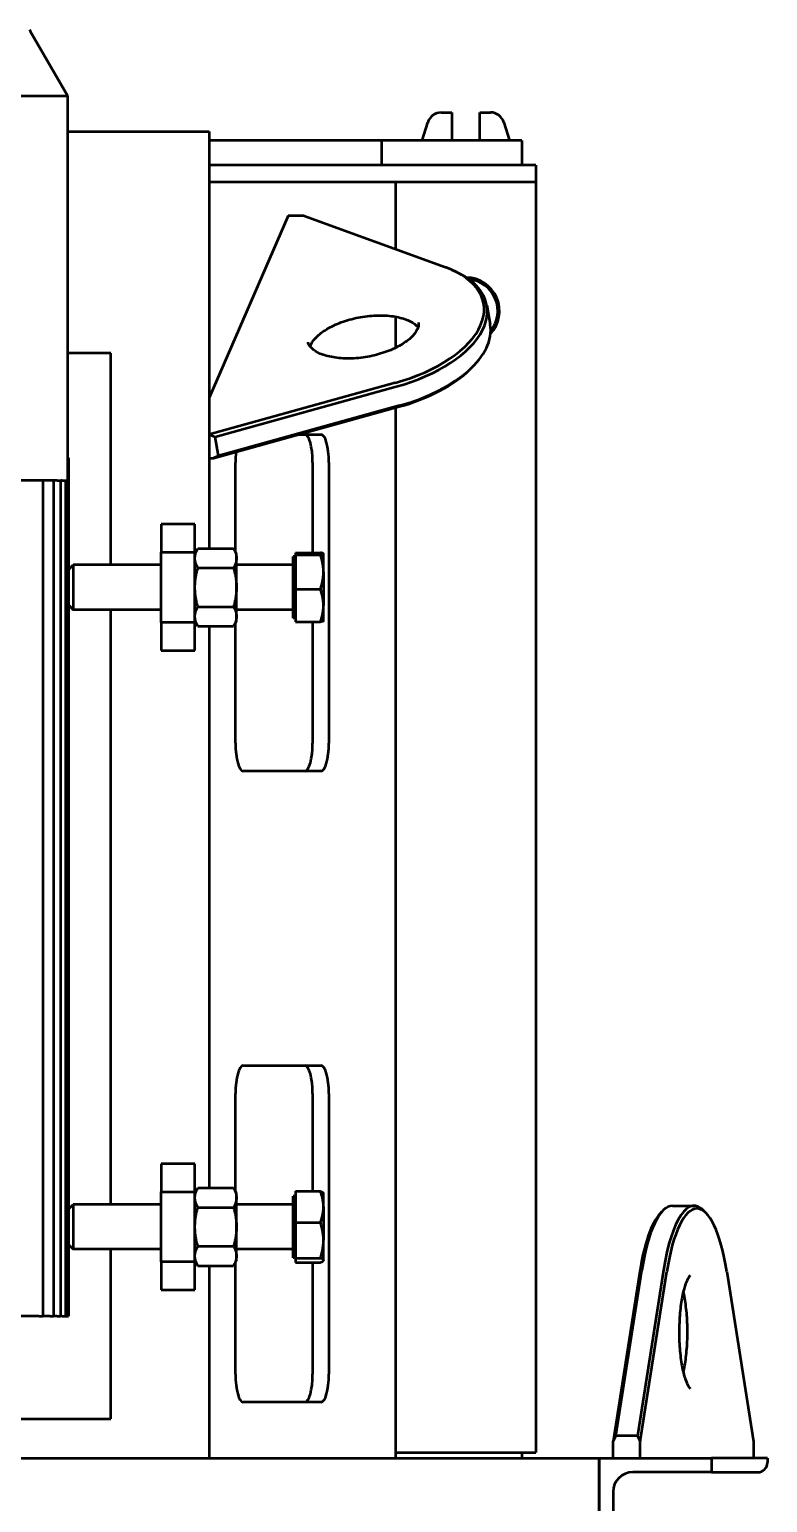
# Model space of a CAD drawing. Header units: metres. Extents: x 31500 to 1073645, y -1029792 to 61053.
# Drawn here: x 116382 to 116522.7, y -552929.7 to -552648.8 of the extents above; entities that cross this region are included whole.
import ezdxf

# ---------------------------------------------------------------- set-up
doc = ezdxf.new("R2010")
doc.units = ezdxf.units.M
doc.layers.add('Viditelné hrany(ISO)', color=7, linetype='Continuous', lineweight=50)

msp = doc.modelspace()

# ---------------------------------------------------------------- linework, layer by layer
at = {"layer": 'Viditelné hrany(ISO)'}
for p, q in [((116382.13, -552649.07), (116389.3, -552661.48)), ((116389.3, -552661.48), (116221.63, -552661.48)), ((116389.3, -552734.78), (116389.3, -552661.48)), ((116456.85, -552669.94), (116457.9, -552666.49)), ((116460.46, -552664.59), (116462.48, -552664.59)), ((116462.48, -552664.59), (116462.48, -552669.94)), ((116467.83, -552669.94), (116467.83, -552664.59)), ((116467.83, -552664.59), (116469.86, -552664.59)), ((116472.42, -552666.49), (116473.47, -552669.94)), ((116389.3, -552668.24), (116416.21, -552668.24)), ((116416.21, -552668.24), (116416.21, -552747.77)), ((116449.11, -552669.94), (116416.21, -552669.94)), ((116449.11, -552669.94), (116449.11, -552674.66)), ((116475.86, -552669.94), (116449.11, -552669.94)), ((116449.11, -552669.94), (116449.11, -552674.66)), ((116475.86, -552669.94), (116475.86, -552674.66)), ((116478.53, -552674.66), (116416.21, -552674.66)), ((116478.53, -552674.66), (116478.53, -552677.87)), ((116476.27, -552677.87), (116416.21, -552677.87)), ((116451.78, -552677.87), (116451.78, -552690.66)), ((116451.78, -552677.87), (116451.78, -552690.66)), ((116478.53, -552677.87), (116476.27, -552677.87)), ((116478.53, -552677.87), (116478.53, -552920.23)), ((116431.31, -552684.29), (116416.21, -552719.04)), ((116434.38, -552684.29), (116431.31, -552684.29)), ((116434.38, -552684.29), (116461.27, -552694.13)), ((116462.57, -552694.66), (116463.04, -552694.87)), ((116469.16, -552701.41), (116469.8, -552705.02)), ((116451.78, -552703.55), (116451.78, -552709.49)), ((116451.78, -552703.55), (116451.78, -552709.49)), ((116397.48, -552710.51), (116389.3, -552710.51)), ((116397.48, -552750.9), (116397.48, -552710.51)), ((116465.93, -552713.63), (116466.3, -552713.27)), ((116451.68, -552716.19), (116416.24, -552726.02)), ((116417.36, -552726.47), (116451.9, -552716.89)), ((116417.04, -552730.53), (116452.48, -552720.7)), ((116452.54, -552720.5), (116418, -552730.08)), ((116451.78, -552720.89), (116451.78, -552921.3)), ((116451.78, -552720.89), (116451.78, -552920.23)), ((116416.21, -552726.02), (116416.24, -552726.02)), ((116416.24, -552726.02), (116417.36, -552726.47)), ((116418, -552730.08), (116417.36, -552726.47)), ((116433.29, -552726.02), (116437.57, -552726.02)), ((116389.46, -552730.5), (116389.3, -552730.5)), ((116389.46, -552753.99), (116389.46, -552730.5)), ((116416.21, -552730.53), (116417.04, -552730.53)), ((116418, -552730.08), (116417.04, -552730.53)), ((116421.24, -552748.4), (116421.24, -552731.37)), ((116435.97, -552748.59), (116435.97, -552731.37)), ((116439.05, -552731.37), (116439.05, -552784.87)), ((116383.86, -552734.78), (116379.18, -552734.78)), ((116384.48, -552734.78), (116383.86, -552734.78)), ((116384.49, -552734.78), (116384.48, -552734.78)), ((116384.49, -552734.78), (116384.52, -552734.78)), ((116385.92, -552734.78), (116384.52, -552734.78)), ((116384.52, -552734.78), (116384.52, -552894.21)), ((116386.55, -552734.78), (116385.92, -552734.78)), ((116386.56, -552734.78), (116386.55, -552734.78)), ((116386.56, -552734.78), (116386.57, -552734.78)), ((116387.27, -552734.78), (116386.57, -552734.78)), ((116386.57, -552734.78), (116386.57, -552894.21)), ((116387.27, -552734.78), (116387.9, -552734.78)), ((116387.91, -552734.78), (116387.9, -552734.78)), ((116387.91, -552734.78), (116387.92, -552734.78)), ((116387.92, -552734.78), (116388.01, -552734.78)), ((116387.92, -552734.78), (116387.92, -552894.21)), ((116388.2, -552734.78), (116388.01, -552734.78)), ((116388.2, -552734.78), (116388.83, -552734.78)), ((116388.84, -552734.78), (116388.83, -552734.78)), ((116388.84, -552734.78), (116389.04, -552734.78)), ((116388.84, -552734.78), (116388.84, -552734.78)), ((116388.84, -552734.78), (116388.84, -552894.21)), ((116389.04, -552734.78), (116389.34, -552734.78)), ((116389.35, -552734.78), (116389.34, -552734.78)), ((116389.35, -552734.78), (116389.44, -552734.78)), ((116389.35, -552734.78), (116389.35, -552734.78)), ((116389.35, -552734.78), (116389.35, -552894.21)), ((116389.44, -552734.78), (116389.44, -552894.21)), ((116407.11, -552743.14), (116407.11, -552748.49)), ((116413.53, -552743.14), (116407.11, -552743.14)), ((116413.53, -552748.49), (116413.53, -552743.14)), ((116413.53, -552748.76), (116414.1, -552747.77)), ((116414.1, -552747.77), (116420.88, -552747.77)), ((116421.45, -552748.76), (116420.88, -552747.77)), ((116389.46, -552751.76), (116390.31, -552750.9)), ((116390.31, -552750.9), (116390.31, -552759.46)), ((116407.11, -552750.9), (116390.31, -552750.9)), ((116407.11, -552761.87), (116407.11, -552748.49)), ((116407.11, -552748.49), (116413.53, -552748.49)), ((116413.53, -552761.87), (116413.53, -552748.49)), ((116421.45, -552749.62), (116421.45, -552748.76)), ((116421.45, -552755.18), (116421.45, -552749.62)), ((116431.94, -552750.9), (116421.45, -552750.9)), ((116432.26, -552761.07), (116432.26, -552749.3)), ((116432.68, -552749.3), (116432.26, -552749.3)), ((116432.68, -552748.59), (116437.46, -552748.59)), ((116432.68, -552748.59), (116432.68, -552748.95)), ((116432.68, -552748.95), (116437.46, -552748.95)), ((116432.68, -552748.95), (116432.68, -552755.54)), ((116438.03, -552748.76), (116438.03, -552748.75)), ((116438.03, -552748.77), (116438.03, -552748.76)), ((116438.03, -552752.24), (116438.03, -552748.77)), ((116414.1, -552751.47), (116420.88, -552751.47)), ((116438.03, -552752.24), (116438.03, -552758.65)), ((116389.46, -552756.37), (116389.46, -552753.99)), ((116389.46, -552875.97), (116389.46, -552756.37)), ((116421.45, -552760.74), (116421.45, -552755.18)), ((116432.68, -552755.54), (116437.46, -552755.54)), ((116432.68, -552755.54), (116432.68, -552761.77)), ((116389.46, -552758.6), (116390.31, -552759.46)), ((116407.11, -552759.46), (116390.31, -552759.46)), ((116397.48, -552872.88), (116397.48, -552759.46)), ((116414.1, -552758.89), (116420.88, -552758.89)), ((116431.94, -552759.46), (116421.45, -552759.46)), ((116438.03, -552761.6), (116438.03, -552758.65)), ((116407.11, -552761.87), (116407.11, -552767.22)), ((116413.53, -552761.87), (116407.11, -552761.87)), ((116413.53, -552761.6), (116414.1, -552762.59)), ((116413.53, -552767.22), (116413.53, -552761.87)), ((116421.45, -552761.6), (116420.88, -552762.59)), ((116421.24, -552784.87), (116421.24, -552761.96)), ((116421.45, -552761.6), (116421.45, -552760.74)), ((116432.68, -552761.07), (116432.26, -552761.07)), ((116432.68, -552761.77), (116437.46, -552761.77)), ((116435.97, -552784.87), (116435.97, -552761.77)), ((116438.03, -552761.6), (116438.03, -552761.61)), ((116414.1, -552762.59), (116420.88, -552762.59)), ((116416.21, -552762.59), (116416.21, -552869.75)), ((116407.11, -552767.22), (116413.53, -552767.22)), ((116437.57, -552790.22), (116422.73, -552790.22)), ((116422.73, -552846.4), (116437.57, -552846.4)), ((116421.24, -552870.38), (116421.24, -552851.75)), ((116435.97, -552870.37), (116435.97, -552851.75)), ((116439.05, -552851.75), (116439.05, -552905.25)), ((116407.11, -552865.12), (116407.11, -552870.47)), ((116413.53, -552865.12), (116407.11, -552865.12)), ((116413.53, -552870.47), (116413.53, -552865.12)), ((116407.11, -552883.85), (116407.11, -552870.47)), ((116407.11, -552870.47), (116413.53, -552870.47)), ((116413.53, -552870.74), (116414.1, -552869.75)), ((116413.53, -552883.85), (116413.53, -552870.47)), ((116414.1, -552869.75), (116420.88, -552869.75)), ((116421.45, -552870.74), (116420.88, -552869.75)), ((116421.45, -552871.6), (116421.45, -552870.74)), ((116421.45, -552877.16), (116421.45, -552871.6)), ((116432.26, -552883.05), (116432.26, -552871.28)), ((116432.68, -552871.28), (116432.26, -552871.28)), ((116432.68, -552870.37), (116437.46, -552870.37)), ((116432.68, -552870.37), (116432.68, -552876.34)), ((116438.03, -552870.74), (116438.01, -552870.7)), ((116438.03, -552873.35), (116438.03, -552870.74)), ((116389.46, -552873.74), (116390.31, -552872.88)), ((116390.31, -552872.88), (116390.31, -552881.44)), ((116407.11, -552872.88), (116390.31, -552872.88)), ((116414.1, -552873.45), (116420.88, -552873.45)), ((116431.94, -552872.88), (116421.45, -552872.88)), ((116438.03, -552873.35), (116438.03, -552879.73)), ((116502.15, -552874.7), (116502.62, -552874.18)), ((116504.57, -552873.15), (116508.68, -552873.15)), ((116511.09, -552874.7), (116510.62, -552874.18)), ((116389.46, -552878.35), (116389.46, -552875.97)), ((116421.45, -552882.72), (116421.45, -552877.16)), ((116432.68, -552876.34), (116437.46, -552876.34)), ((116432.68, -552876.34), (116432.68, -552883.13)), ((116389.46, -552893.14), (116389.46, -552878.35)), ((116438.03, -552883.54), (116438.03, -552879.73)), ((116389.46, -552880.58), (116390.31, -552881.44)), ((116407.11, -552881.44), (116390.31, -552881.44)), ((116397.48, -552913.81), (116397.48, -552881.44)), ((116414.1, -552880.87), (116420.88, -552880.87)), ((116431.94, -552881.44), (116421.45, -552881.44)), ((116421.45, -552883.58), (116421.45, -552882.72)), ((116432.68, -552883.05), (116432.26, -552883.05)), ((116432.68, -552883.13), (116437.46, -552883.13)), ((116432.68, -552883.13), (116432.68, -552883.95)), ((116407.11, -552883.85), (116407.11, -552889.2)), ((116413.53, -552883.85), (116407.11, -552883.85)), ((116413.53, -552883.58), (116414.1, -552884.57)), ((116413.53, -552889.2), (116413.53, -552883.85)), ((116414.1, -552884.57), (116420.88, -552884.57)), ((116416.21, -552884.57), (116416.21, -552921.3)), ((116421.45, -552883.58), (116420.88, -552884.57)), ((116421.24, -552905.25), (116421.24, -552883.94)), ((116432.68, -552883.95), (116437.46, -552883.95)), ((116435.97, -552905.25), (116435.97, -552883.95)), ((116438.03, -552883.58), (116438.01, -552883.62)), ((116438.03, -552883.58), (116438.03, -552883.54)), ((116498.34, -552885.67), (116493.25, -552918.11)), ((116493.76, -552917.02), (116498.72, -552885.4)), ((116502.83, -552885.4), (116497.87, -552917.02)), ((116498.38, -552918.11), (116503.48, -552885.67)), ((116514.9, -552885.67), (116520, -552918.11)), ((116407.11, -552889.2), (116413.53, -552889.2)), ((116383.86, -552894.21), (116366.86, -552894.21)), ((116383.86, -552894.21), (116384.48, -552894.21)), ((116384.48, -552894.21), (116384.49, -552894.21)), ((116384.49, -552894.21), (116384.52, -552894.21)), ((116385.92, -552894.21), (116384.52, -552894.21)), ((116385.92, -552894.21), (116386.55, -552894.21)), ((116386.55, -552894.21), (116386.56, -552894.21)), ((116386.56, -552894.21), (116386.57, -552894.21)), ((116387.27, -552894.21), (116386.57, -552894.21)), ((116387.27, -552894.21), (116387.9, -552894.21)), ((116387.9, -552894.21), (116387.91, -552894.21)), ((116387.91, -552894.21), (116387.92, -552894.21)), ((116388.2, -552894.21), (116387.92, -552894.21)), ((116388.2, -552894.21), (116388.83, -552894.21)), ((116388.83, -552894.21), (116388.84, -552894.21)), ((116388.84, -552894.21), (116388.84, -552894.21)), ((116388.84, -552894.21), (116389.34, -552894.21)), ((116389.34, -552894.21), (116389.35, -552894.21)), ((116389.35, -552894.21), (116389.44, -552894.21)), ((116389.35, -552894.21), (116389.35, -552894.21)), ((116389.46, -552893.14), (116389.44, -552893.14)), ((116437.57, -552910.6), (116422.73, -552910.6)), ((116374.74, -552913.81), (116397.48, -552913.81)), ((116493.25, -552918.11), (116493.76, -552917.02)), ((116493.25, -552921.3), (116493.25, -552918.11)), ((116497.87, -552917.02), (116493.76, -552917.02)), ((116497.87, -552917.02), (116498.38, -552918.11)), ((116498.38, -552921.3), (116498.38, -552918.11)), ((116520, -552918.11), (116520, -552921.3)), ((116120.35, -552921.3), (116490.57, -552921.3)), ((116451.78, -552920.23), (116478.53, -552920.23)), ((116475.86, -552920.23), (116475.86, -552921.3)), ((116490.57, -552921.3), (116511.97, -552921.3)), ((116490.57, -552953.4), (116490.57, -552921.3)), ((116490.57, -552921.3), (116490.57, -552953.4)), ((116522.67, -552921.3), (116511.97, -552921.3)), ((116511.97, -552921.3), (116511.97, -552923.97)), ((116522.67, -552921.3), (116522.67, -552922.1)), ((116511.97, -552923.97), (116496.99, -552923.97)), ((116511.97, -552923.97), (116520.8, -552923.97)), ((116493.25, -552927.72), (116493.25, -552951.53))]:
    msp.add_line(p, q, dxfattribs=at)
for centre, radius, start, end in [((116383.52, -552648.27), 1.6, 197.9162, 210), ((116460.46, -552667.27), 2.67, 90, 163.1607), ((116469.86, -552667.27), 2.68, 16.8393, 90), ((116465.16, -552702.48), 6.42, 317.0731, 89.3392), ((116465.16, -552702.48), 6.09, 321.0929, 84.3856), ((116431.94, -552750.58), 0.321, 270, 0), ((116431.94, -552759.78), 0.321, 0, 90), ((116431.94, -552872.56), 0.321, 270, 0), ((116431.94, -552881.76), 0.321, 0, 90), ((116520.8, -552922.1), 1.87, 270, 0), ((116496.99, -552927.72), 3.75, 90, 180)]:
    msp.add_arc(centre, radius, start, end, dxfattribs=at)
for centre, major_axis, ratio, start_param, end_param in [((116445.37, -552705.16), (23.18, 4.1), 0.516827, 4.895579, 7.010931), ((116445.45, -552705.61), (23.71, 4.2), 0.516827, 4.895579, 6.931327), ((116446.09, -552709.22), (23.71, 4.2), 0.516827, 4.895579, 6.283185), ((116446.17, -552709.67), (23.18, 4.1), 0.516827, 4.895579, 5.635043), ((116434.48, -552731.37), (0, 5.35), 0.277354, 4.712389, 6.283185), ((116437.57, -552731.37), (0, 5.35), 0.277354, 4.712389, 6.283185), ((116422.73, -552731.37), (0, 5.35), 0.277354, 1.179939, 1.570796), ((116422.73, -552784.87), (0, -5.35), 0.277354, 4.712389, 6.283185), ((116434.48, -552784.87), (0, -5.35), 0.277354, 0, 1.570796), ((116437.57, -552784.87), (0, -5.35), 0.277354, 0, 1.570796), ((116422.73, -552851.75), (0, 5.35), 0.277354, 0, 1.570796), ((116434.48, -552851.75), (0, 5.35), 0.277354, 4.712389, 6.283185), ((116437.57, -552851.75), (0, 5.35), 0.277354, 4.712389, 6.283185), ((116508.68, -552897.22), (0, 24.08), 0.278592, 5.988878, 7.340861), ((116504.05, -552897.22), (0, 23.54), 0.278592, 0.294307, 1.057676), ((116504.57, -552897.22), (0, 24.08), 0.278592, 0, 1.057676), ((116509.19, -552897.22), (0, 23.54), 0.278592, 5.225509, 7.340861), ((116422.73, -552905.25), (0, -5.35), 0.277354, 4.712389, 6.283185), ((116434.48, -552905.25), (0, -5.35), 0.277354, 0, 1.570796), ((116437.57, -552905.25), (0, -5.35), 0.277354, 0, 1.570796)]:
    msp.add_ellipse(centre, major_axis=major_axis, ratio=ratio, start_param=start_param, end_param=end_param, dxfattribs=at)
for points, knots in [([(116435.47, -552709.24), (116435.48, -552709.21), (116435.49, -552709.19), (116435.66, -552708.7), (116436, -552708.14), (116437.02, -552707.07), (116437.65, -552706.56), (116439.17, -552705.61), (116440.07, -552705.15), (116442.05, -552704.37), (116443.14, -552704.04), (116445.39, -552703.55), (116446.56, -552703.39), (116448.82, -552703.27), (116449.92, -552703.3), (116451.92, -552703.54), (116452.82, -552703.75), (116454.33, -552704.28), (116454.93, -552704.6), (116455.68, -552705.15), (116455.9, -552705.38), (116456.07, -552705.59)], [6.456066, 6.456066, 6.456066, 6.456066, 6.472144, 6.472144, 6.806241, 6.806241, 7.093708, 7.093708, 7.387482, 7.387482, 7.688122, 7.688122, 7.991762, 7.991762, 8.294376, 8.294376, 8.591799, 8.591799, 8.881153, 8.881153, 9.069463, 9.069463, 9.069463, 9.069463]), ([(116456.15, -552704.65), (116456.2, -552704.95), (116456.18, -552705.27), (116455.88, -552706.12), (116455.54, -552706.68), (116454.52, -552707.75), (116453.89, -552708.26), (116452.37, -552709.22), (116451.47, -552709.67), (116449.49, -552710.45), (116448.4, -552710.78), (116446.15, -552711.27), (116444.98, -552711.43), (116442.72, -552711.56), (116441.62, -552711.52), (116439.63, -552711.28), (116438.72, -552711.08), (116437.22, -552710.55), (116436.61, -552710.23), (116435.7, -552709.55), (116435.41, -552709.2), (116435.16, -552708.71), (116435.11, -552708.55), (116435.08, -552708.38)], [3.050375, 3.050375, 3.050375, 3.050375, 3.330551, 3.330551, 3.664648, 3.664648, 3.952115, 3.952115, 4.245889, 4.245889, 4.54653, 4.54653, 4.850169, 4.850169, 5.152783, 5.152783, 5.450206, 5.450206, 5.739561, 5.739561, 6.033281, 6.033281, 6.191968, 6.191968, 6.191968, 6.191968]), ([(116507.91, -552886.46), (116507.91, -552886.46), (116507.91, -552886.46), (116507.86, -552886.5), (116507.74, -552886.63), (116507.44, -552887.12), (116507.25, -552887.52), (116506.85, -552888.6), (116506.65, -552889.34), (116506.29, -552891.08), (116506.13, -552892.1), (116505.91, -552894.33), (116505.84, -552895.53), (116505.81, -552897.96), (116505.85, -552899.19), (116506.03, -552901.53), (116506.17, -552902.64), (116506.53, -552904.61), (116506.74, -552905.47), (116507.19, -552906.8), (116507.42, -552907.3), (116507.78, -552907.87), (116507.91, -552907.98), (116507.91, -552907.99), (116507.91, -552907.99), (116507.91, -552907.99)], [3.329228, 3.329228, 3.329228, 3.329228, 3.371742, 3.371742, 3.56652, 3.56652, 3.796899, 3.796899, 4.069055, 4.069055, 4.365146, 4.365146, 4.671336, 4.671336, 4.980527, 4.980527, 5.288011, 5.288011, 5.587389, 5.587389, 5.864563, 5.864563, 6.093519, 6.093519, 6.09555, 6.09555, 6.09555, 6.09555]), ([(116506.62, -552904.92), (116506.67, -552904.71), (116506.72, -552904.5), (116506.95, -552903.37), (116507.11, -552902.34), (116507.33, -552900.12), (116507.4, -552898.92), (116507.43, -552896.49), (116507.39, -552895.26), (116507.21, -552892.92), (116507.07, -552891.81), (116506.81, -552890.36), (116506.72, -552889.93), (116506.62, -552889.53)], [7.138561, 7.138561, 7.138561, 7.138561, 7.210647, 7.210647, 7.506738, 7.506738, 7.812929, 7.812929, 8.122119, 8.122119, 8.429603, 8.429603, 8.569402, 8.569402, 8.569402, 8.569402])]:
    msp.add_open_spline(points, degree=3, knots=knots, dxfattribs=at)
for points, weights in [([(116413.53, -552749.62), (116413.53, -552748.76), (116414.1, -552747.77)], [2.14026678165, 2.14026678165, 1.98660254038]), ([(116420.88, -552747.77), (116421.45, -552748.76), (116421.45, -552749.62)], [1.98660254037, 2.14026678165, 2.14026678165]), ([(116414.1, -552751.47), (116413.53, -552750.48), (116413.53, -552749.62)], [1.98660254037, 2.14026678165, 2.14026678165]), ([(116421.45, -552749.62), (116421.45, -552750.48), (116420.88, -552751.47)], [2.14026678165, 2.14026678165, 1.98660254038]), ([(116438.03, -552748.77), (116438.03, -552748.69), (116437.46, -552748.59)], [1.79385662014, 1.79385662014, 1.66506350946]), ([(116437.46, -552748.95), (116438.03, -552748.85), (116438.03, -552748.77)], [1.66506350946, 1.79385662014, 1.79385662014]), ([(116438.03, -552752.24), (116438.03, -552750.71), (116437.46, -552748.95)], [1.79385662014, 1.79385662014, 1.66506350946]), ([(116413.53, -552755.18), (116413.53, -552753.46), (116414.1, -552751.47)], [2.14026678165, 2.14026678165, 1.98660254038]), ([(116420.88, -552751.47), (116421.45, -552753.46), (116421.45, -552755.18)], [1.98660254037, 2.14026678165, 2.14026678165]), ([(116437.46, -552755.54), (116438.03, -552753.77), (116438.03, -552752.24)], [1.66506350946, 1.79385662014, 1.79385662014]), ([(116414.1, -552758.89), (116413.53, -552756.9), (116413.53, -552755.18)], [1.98660254037, 2.14026678165, 2.14026678165]), ([(116421.45, -552755.18), (116421.45, -552756.9), (116420.88, -552758.89)], [2.14026678165, 2.14026678165, 1.98660254038]), ([(116438.03, -552758.65), (116438.03, -552757.21), (116437.46, -552755.54)], [1.79385662013, 1.79385662013, 1.66506350946]), ([(116413.53, -552760.74), (116413.53, -552759.88), (116414.1, -552758.89)], [2.14026678164, 2.14026678165, 1.98660254038]), ([(116420.88, -552758.89), (116421.45, -552759.88), (116421.45, -552760.74)], [1.98660254037, 2.14026678164, 2.14026678164]), ([(116437.46, -552761.77), (116438.03, -552760.1), (116438.03, -552758.65)], [1.66506350946, 1.79385662013, 1.79385662013]), ([(116414.1, -552762.59), (116413.53, -552761.6), (116413.53, -552760.74)], [1.98660254037, 2.14026678164, 2.14026678164]), ([(116421.45, -552760.74), (116421.45, -552761.6), (116420.88, -552762.59)], [2.14026678164, 2.14026678164, 1.98660254038]), ([(116438.03, -552761.61), (116437.99, -552761.68), (116437.46, -552761.77)], [1.79282827052, 1.78234817341, 1.66506350946]), ([(116413.53, -552871.6), (116413.53, -552870.74), (116414.1, -552869.75)], [2.14026678165, 2.14026678165, 1.98660254038]), ([(116414.1, -552873.45), (116413.53, -552872.46), (116413.53, -552871.6)], [1.98660254037, 2.14026678164, 2.14026678165]), ([(116420.88, -552869.75), (116421.45, -552870.74), (116421.45, -552871.6)], [1.98660254037, 2.14026678165, 2.14026678165]), ([(116421.45, -552871.6), (116421.45, -552872.46), (116420.88, -552873.45)], [2.14026678165, 2.14026678165, 1.98660254038]), ([(116437.46, -552870.37), (116437.92, -552870.55), (116438.01, -552870.7)], [1.66506350946, 1.76706852152, 1.78828487624]), ([(116438.03, -552873.35), (116438.03, -552871.97), (116437.46, -552870.37)], [1.79385662014, 1.79385662014, 1.66506350946]), ([(116413.53, -552877.16), (116413.53, -552875.44), (116414.1, -552873.45)], [2.14026678165, 2.14026678165, 1.98660254038]), ([(116420.88, -552873.45), (116421.45, -552875.44), (116421.45, -552877.16)], [1.98660254037, 2.14026678165, 2.14026678165]), ([(116437.46, -552876.34), (116438.03, -552874.74), (116438.03, -552873.35)], [1.66506350946, 1.79385662014, 1.79385662014]), ([(116414.1, -552880.87), (116413.53, -552878.88), (116413.53, -552877.16)], [1.98660254037, 2.14026678165, 2.14026678165]), ([(116421.45, -552877.16), (116421.45, -552878.88), (116420.88, -552880.87)], [2.14026678165, 2.14026678165, 1.98660254038]), ([(116438.03, -552879.73), (116438.03, -552878.16), (116437.46, -552876.34)], [1.79385662013, 1.79385662013, 1.66506350946]), ([(116437.46, -552883.13), (116438.03, -552881.31), (116438.03, -552879.73)], [1.66506350946, 1.79385662013, 1.79385662013]), ([(116413.53, -552882.72), (116413.53, -552881.86), (116414.1, -552880.87)], [2.14026678164, 2.14026678165, 1.98660254038]), ([(116414.1, -552884.57), (116413.53, -552883.58), (116413.53, -552882.72)], [1.98660254037, 2.14026678164, 2.14026678164]), ([(116420.88, -552880.87), (116421.45, -552881.86), (116421.45, -552882.72)], [1.98660254037, 2.14026678164, 2.14026678164]), ([(116421.45, -552882.72), (116421.45, -552883.58), (116420.88, -552884.57)], [2.14026678164, 2.14026678164, 1.98660254038]), ([(116438.03, -552883.54), (116438.03, -552883.35), (116437.46, -552883.13)], [1.79385662014, 1.79385662014, 1.66506350946]), ([(116437.46, -552883.95), (116438.03, -552883.73), (116438.03, -552883.54)], [1.66506350946, 1.79385662014, 1.79385662014])]:
    msp.add_rational_spline(points, weights, degree=2, dxfattribs=at)

doc.saveas('drawing.dxf')
